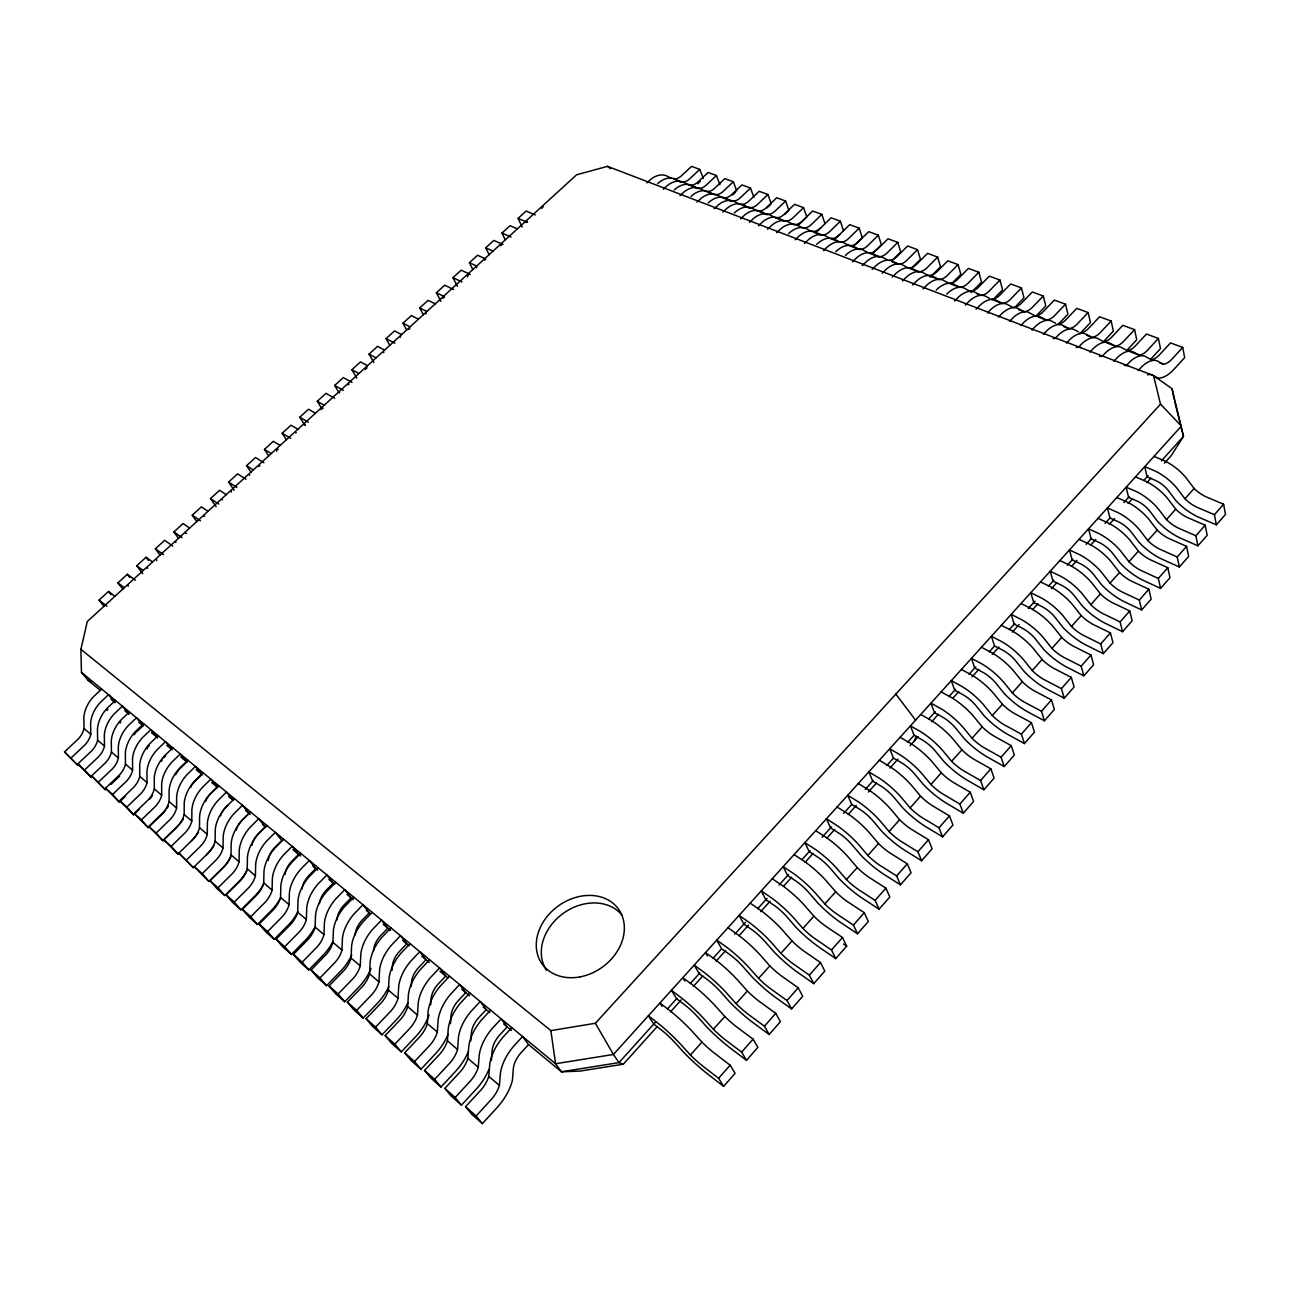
<?xml version="1.0" encoding="UTF-8"?>
<svg xmlns="http://www.w3.org/2000/svg" width="1290" height="1290" viewBox="0 0 1290 1290"><rect width="100%" height="100%" fill="white"/><g stroke="black" fill="none" stroke-linecap="round" stroke-linejoin="round"><path stroke-width="1.5" d="M193.29 867.638L178.875 853.077L193.29 867.638L208.674 852.658A20.414 14.061 -47.8 0 0 215.124 841.241L215.253 829.728A31.508 21.608 -49.2 0 1 225.927 807.072L227.572 805.363M230.862 857.076A35.669 24.446 -48 0 1 222.235 868.315L208.899 881.457L194.339 866.751L202.175 873.701L216.559 859.511A20.511 14.061 -48 0 0 223.041 848.046L223.186 836.484A31.637 21.591 -49.3 0 1 233.925 813.732L242.472 805.283L248.986 813.361L242.343 819.86A16.77 11.433 -49.3 0 0 236.118 830.438M246.89 870.863A35.991 24.413 -48.2 0 1 238.198 882.215L224.783 895.518L216.801 888.455L210.093 880.699L224.508 866.429A20.608 14.045 -48.1 0 0 231.023 854.899L231.2 843.321A31.782 21.575 -49.4 0 1 241.988 820.472L250.566 811.958M224.783 895.518L218.075 887.762L232.539 873.411A20.704 14.045 -48.2 0 0 239.085 861.833L239.279 850.207A31.928 21.559 -49.5 0 1 250.131 827.261L258.726 818.699L265.224 826.793L258.548 833.372A16.915 11.417 -49.5 0 0 252.614 842.789M263.208 884.924A36.33 24.381 -48.5 0 1 254.453 896.389L240.956 909.853L232.829 902.645L226.137 894.889L240.65 880.457A20.801 14.029 -48.3 0 0 247.212 868.815L247.438 857.173A32.073 21.543 -49.6 0 1 258.339 834.114L266.982 825.503M240.956 909.853L234.28 902.081L248.825 887.568A20.898 14.013 -48.5 0 0 255.42 875.878L255.678 864.187A32.234 21.527 -49.7 0 1 266.643 841.032L275.302 832.373L281.768 840.467L275.044 847.127A17.076 11.4 -49.7 0 0 268.272 860.382M279.833 899.227A36.668 24.333 -48.7 0 1 271.013 910.821L257.436 924.446L249.147 917.109L242.488 909.353L257.081 894.744A20.995 14.013 -48.6 0 0 263.708 882.989L263.982 871.282A32.379 21.495 -49.8 0 1 275.012 848.014L283.687 839.306M257.436 924.446L250.776 916.69L265.418 901.984A21.091 13.996 -48.7 0 0 272.077 890.181L272.367 878.426A32.524 21.479 -49.9 0 1 283.461 855.06L292.169 846.305L298.619 854.415L291.863 861.156A17.238 11.384 -49.9 0 0 285.009 874.523M297.909 911.691A37.023 24.284 -49 0 1 287.896 925.527L274.222 939.313L265.788 931.848L259.145 924.092L273.835 909.289A21.188 13.98 -48.8 0 0 280.527 897.437L280.849 885.649A32.685 21.462 -50 0 1 291.992 862.188L300.731 853.367M274.222 939.313L267.594 931.557L282.317 916.674A21.285 13.964 -49 0 0 289.041 904.758L289.395 892.938A32.831 21.43 -50.2 0 1 300.602 869.363L309.358 860.495L315.792 868.605L308.987 875.426A17.399 11.352 -50.2 0 0 302.07 888.923M315.179 926.543A37.378 24.236 -49.2 0 1 305.085 940.507L291.346 954.471L282.736 946.86L276.108 939.104L290.895 924.124A21.398 13.948 -49.1 0 0 297.651 912.159L298.022 900.307A32.992 21.414 -50.3 0 1 309.294 876.62L318.082 867.702M291.346 954.471L284.719 946.715L299.554 931.654A21.495 13.948 -49.2 0 0 306.343 919.625L306.746 907.725A33.153 21.382 -50.4 0 1 318.066 883.94L326.886 874.975L333.288 883.086L326.451 889.987A17.56 11.32 -50.4 0 0 319.452 903.613M332.788 941.652A37.749 24.188 -49.4 0 1 322.613 955.777L308.778 969.919L300.022 962.163L293.411 954.407L308.278 939.249A21.608 13.916 -49.3 0 0 315.099 927.155L315.534 915.239A33.298 21.35 -50.5 0 1 326.934 891.342L335.771 882.312M308.778 969.919L302.199 962.179L317.114 946.908A21.704 13.9 -49.4 0 0 323.967 934.766L324.419 922.802A33.459 21.317 -50.6 0 1 335.884 898.808L344.753 889.713L351.122 897.824L344.236 904.822A17.721 11.304 -50.6 0 0 337.077 919.802M351.783 954.874A38.12 24.107 -49.7 0 1 340.479 971.354L326.564 985.673L317.63 977.756L311.051 970.015L326.015 954.648A21.817 13.884 -49.5 0 0 332.901 942.458L333.384 930.461A33.621 21.285 -50.7 0 1 344.914 906.338L353.815 897.195M326.564 985.673L320.001 977.933L335.013 962.469A21.914 13.867 -49.7 0 0 341.931 950.214L342.447 938.169A33.782 21.253 -50.8 0 1 354.041 913.965L362.958 904.758L369.295 912.869L362.377 919.947A17.899 11.255 -50.8 0 0 355.137 935.057M371.036 968.355A38.49 24.042 -49.9 0 1 358.701 987.221L344.704 1001.733L335.594 993.671L329.047 985.915L344.091 970.37A22.027 13.851 -49.8 0 0 351.057 958.051L351.589 945.973A33.959 21.221 -50.9 0 1 363.248 921.64L372.197 912.385M344.704 1001.733L338.173 993.993L353.267 978.336A22.14 13.819 -49.9 0 0 360.265 965.952L360.829 953.858A34.12 21.188 -51 0 1 372.552 929.413L381.534 920.076L387.839 928.203L380.873 935.379A18.076 11.223 -51 0 0 373.552 950.633M388.758 986.592A38.877 23.962 -50.1 0 1 377.277 1003.41L363.2 1018.116L353.895 1009.876L347.381 1002.153L362.538 986.399A22.253 13.803 -50 0 0 369.553 973.95L370.166 961.808A34.282 21.156 -51.1 0 1 381.953 937.25L390.967 927.865M363.2 1018.116L356.701 1010.376L371.891 994.525A22.365 13.771 -50.1 0 0 378.954 982.013L379.583 969.838A34.459 21.108 -51.2 0 1 391.434 945.167L400.481 935.718L406.737 943.829L399.739 951.101A18.254 11.175 -51.2 0 0 392.337 966.5L392.16 970.225M407.817 1002.911A39.281 23.865 -50.3 0 1 396.224 1019.922L382.05 1034.822L372.584 1026.421L366.102 1018.697L381.34 1002.733A22.478 13.755 -50.2 0 0 388.435 990.172L389.096 977.949A34.637 21.075 -51.3 0 1 401.029 953.165L410.091 943.651M382.05 1034.822L375.6 1027.098L390.886 1011.038A22.591 13.722 -50.3 0 0 398.013 998.395L398.707 986.14A34.798 21.027 -51.4 0 1 410.704 961.244L419.798 951.681L426.022 959.792L418.976 967.145A18.431 11.142 -51.4 0 0 411.478 982.69L411.284 986.431M429.07 1015.02A39.684 23.768 -50.6 0 1 415.557 1036.773L401.303 1051.866L391.628 1043.304L385.194 1035.596L400.529 1019.406A22.704 13.706 -50.4 0 0 407.688 1006.716L408.43 994.429A34.975 20.979 -51.5 0 1 420.492 969.403L429.618 959.776M401.303 1051.866L394.869 1044.158L410.268 1027.872A22.817 13.674 -50.6 0 0 417.46 1015.117L418.234 1002.798A35.153 20.93 -51.6 0 1 430.376 977.659L439.519 967.952L445.695 976.062L438.6 983.528A18.624 11.094 -51.6 0 0 431.021 999.202L430.699 1004.862M448.065 1034.274A40.103 23.655 -50.8 0 1 435.294 1053.962L420.943 1069.265L411.075 1060.525L404.673 1052.817L420.105 1036.418A22.946 13.642 -50.7 0 0 427.345 1023.599L428.135 1011.247A35.33 20.882 -51.7 0 1 440.358 985.979L449.533 976.207M420.943 1069.265L414.558 1061.573L430.038 1045.061A23.059 13.609 -50.8 0 0 437.31 1032.177L438.149 1019.777A35.523 20.834 -51.8 0 1 450.436 994.396L459.643 984.56L465.771 992.655L458.643 1000.234A18.818 11.03 -51.8 0 0 450.968 1016.052L450.5 1023.647M468.302 1051.592A40.522 23.543 -51 0 1 455.418 1071.506L440.987 1087.019L430.908 1078.085L424.555 1070.41L440.084 1053.785A23.188 13.577 -50.9 0 0 447.388 1040.837L448.275 1028.404A35.701 20.769 -51.9 0 1 460.627 1002.894L469.866 992.994M440.987 1087.019L434.649 1079.343L450.226 1062.605A23.301 13.545 -51 0 0 457.579 1049.592L458.482 1037.112A35.878 20.721 -52 0 1 470.915 1011.489L480.186 1001.524L486.266 1009.602L479.09 1017.278A19.011 10.981 -52 0 0 471.334 1033.258L470.818 1040.901M488.975 1069.281A40.957 23.413 -51.2 0 1 475.978 1089.421L461.449 1105.143L451.161 1096.032L444.856 1088.373L460.482 1071.522A23.43 13.497 -51.1 0 0 467.867 1058.429L468.818 1045.916A36.072 20.656 -52.1 0 1 481.331 1020.164L490.619 1010.135M461.449 1105.143L455.16 1097.484L470.834 1080.52A23.559 13.464 -51.2 0 0 478.268 1067.362L479.251 1054.817A36.265 20.592 -52.2 0 1 491.829 1028.936L501.165 1018.842L507.196 1026.905L499.972 1034.693A19.205 10.917 -52.2 0 0 492.103 1050.834L491.409 1060.428M482.347 1123.655L476.107 1116.027L491.877 1098.806A23.8 13.384 -51.4 0 0 499.391 1085.519L500.456 1072.893A36.652 20.463 -52.4 0 1 513.194 1046.754L522.579 1036.515L528.545 1044.577L521.289 1052.463A19.415 10.836 -52.4 0 0 513.323 1068.765L512.404 1080.343A41.393 23.268 -51.4 0 1 496.972 1107.707L482.347 1123.655L471.85 1114.35L465.577 1106.707L481.299 1089.615A23.672 13.432 -51.3 0 0 488.765 1076.392L489.797 1063.799A36.459 20.527 -52.3 0 1 502.455 1037.805L511.808 1027.63M101.668 689.037L93.59 696.632A29.154 21.672 -46.9 0 0 83.834 717.675L84.043 728.608A18.882 14.077 -45.3 0 1 78.077 739.17L64.5 751.893L77.981 765.502L64.5 751.893M111.021 699.261L115.133 702.663L108.521 694.697L100.41 702.341A29.267 21.672 -47 0 0 90.606 723.448L90.8 734.413A18.963 14.077 -45.4 0 1 84.818 745.023L71.192 757.827M115.423 700.389L107.296 708.081A29.396 21.672 -47.1 0 0 97.443 729.285L97.621 740.266A19.044 14.077 -45.6 0 1 91.606 750.925L77.948 763.793L91.542 777.515L77.948 763.793M124.824 710.661L129 714.128L122.389 706.146L114.23 713.87A29.525 21.672 -47.3 0 0 104.329 735.155L104.49 746.184A19.124 14.077 -45.7 0 1 98.459 756.875L84.753 769.808M129.403 711.935L121.228 719.707A29.638 21.672 -47.4 0 0 111.279 741.073L111.424 752.135A19.205 14.093 -45.9 0 1 105.361 762.874L91.622 775.887L105.328 789.722L91.622 775.887M98.556 782.014L112.327 768.937A19.286 14.093 -46 0 0 118.422 758.149L118.293 747.055A29.767 21.672 -47.5 0 1 128.291 725.593L136.498 717.788L143.093 725.786L136.724 731.785M125.082 796.704L119.357 802.154L105.538 788.19L119.357 775.048A19.366 14.093 -46.2 0 0 125.469 764.212L125.356 753.086A29.896 21.672 -47.7 0 1 135.418 731.543L143.642 723.69M157.445 737.654L150.849 729.64L142.593 737.525A30.025 21.672 -47.8 0 0 132.499 759.165L132.596 770.324A19.447 14.093 -46.3 0 1 126.452 781.208L112.585 794.43L105.538 788.19M158.122 735.639L149.834 743.572A30.154 21.672 -47.9 0 0 139.691 765.309L139.772 776.483A19.527 14.093 -46.5 0 1 133.596 787.416L119.696 800.719L133.628 814.796L139.385 809.282M119.696 800.719L126.855 807.056L140.803 793.689A19.624 14.093 -46.6 0 0 147.012 782.707L146.947 771.485A30.283 21.672 -48.1 0 1 157.154 749.667L165.442 741.702L172.038 749.716M165.781 809.991A34.411 24.494 -46.9 0 1 161.169 815.103L148.156 827.648L134.095 813.458L148.092 800.01A19.705 14.093 -46.8 0 0 154.3 788.98L154.268 777.741A30.412 21.672 -48.2 0 1 164.523 755.827L172.844 747.797M179.439 769.179A16.173 11.481 -48.3 0 1 180.406 768.211L186.889 762.003L180.31 753.957L171.957 762.035A30.541 21.656 -48.3 0 0 161.653 784.03L161.669 795.317A19.785 14.093 -46.9 0 1 155.429 806.379L141.4 819.924L134.095 813.458M177.665 826.406A34.717 24.494 -47.2 0 1 176.037 828.051L162.927 840.741L148.753 826.438L162.83 812.829A19.882 14.093 -47 0 0 169.103 801.703L169.103 790.383A30.67 21.656 -48.4 0 1 179.471 768.292L187.84 760.181M148.753 826.438L156.187 833.001L170.296 819.311A19.963 14.077 -47.2 0 0 176.601 808.153L176.633 796.801A30.815 21.656 -48.6 0 1 187.034 774.613L195.435 766.453L201.998 774.5L195.483 780.773A16.319 11.465 -48.6 0 0 192 785.046M203.094 772.774L194.677 780.982A30.944 21.64 -48.7 0 0 184.212 803.267L184.164 814.651A20.059 14.077 -47.3 0 1 177.843 825.858L163.685 839.629L177.972 854.077L193.113 839.145A20.237 14.077 -47.6 0 0 199.499 827.825L199.595 816.376A31.218 21.624 -48.9 0 1 210.157 793.914L218.639 785.61M163.685 839.629L171.231 846.321L185.438 832.469A20.14 14.077 -47.4 0 0 191.807 821.198L191.871 809.798A31.089 21.64 -48.8 0 1 202.385 787.416L210.834 779.16L217.381 787.222L210.818 793.576A16.464 11.465 -48.8 0 0 205.481 801.493M186.566 859.882L200.853 845.869A20.317 14.061 -47.7 0 0 207.271 834.501L207.384 823.02A31.363 21.608 -49 0 1 218.01 800.461L226.508 792.108L233.039 800.171M223.041 848.046L215.14 841.144M231.023 854.899L239.102 861.72M100.459 690.521L88.091 680.298L81.464 672.364L80.899 649.289L87.317 621.49L576.614 174.779L607.477 166.345L1153.534 375.584L1172.062 388.758L1183.478 436.407L1171.159 455.725L1164.435 463.191M255.42 875.878L247.245 868.718M272.077 890.181L263.74 882.892M280.527 897.437L289.073 904.661M297.651 912.159L306.359 919.512M351.057 958.051L360.281 965.855M388.435 990.172L398.046 998.283M417.46 1015.117L407.721 1006.603M427.345 1023.599L437.342 1032.064M457.579 1049.592L447.42 1040.724M467.867 1058.429L478.3 1067.249M488.765 1076.392L499.424 1085.406M914.159 741.186L916.319 736.219M723.625 1086.374L718.595 1078.295L702.276 1065.685A24.284 3.918 43.3 0 1 690.521 1055.123L680.378 1043.997A37.104 5.87 43.5 0 0 657.836 1023.083L648.37 1015.778L653.724 1024.099L661.028 1029.71A19.656 3.112 43.5 0 1 675.057 1042.739L684.313 1052.946A42.231 6.805 43.3 0 0 708.484 1074.667L723.625 1086.374L735.09 1073.312L730.14 1065.185L713.773 1052.688A24.22 4.096 43.2 0 1 702.018 1042.191L691.94 1031.065A37.007 6.127 43.4 0 0 669.397 1010.247L659.916 1003.023L662.028 1006.361M746.507 1060.315L741.621 1052.124L725.222 1039.756A24.155 4.273 43.1 0 1 713.467 1029.307L703.421 1018.197A36.91 6.386 43.3 0 0 680.91 997.476L671.397 990.317L676.589 998.734L683.926 1004.233A19.56 3.386 43.3 0 1 697.938 1017.149L707.114 1027.34A42.006 7.417 43.1 0 0 731.285 1048.835L746.507 1060.315L757.859 1047.383L753.054 1039.127L736.606 1026.888A24.107 4.434 43 0 1 724.851 1016.504L714.854 1005.394A36.83 6.644 43.2 0 0 692.359 984.754L682.813 977.675L684.861 981.061M769.146 1034.499L764.422 1026.211L747.942 1014.085A24.042 4.612 42.9 0 1 736.187 1003.765L726.238 992.639A36.733 6.902 43.1 0 0 703.76 972.112L694.181 965.097L699.228 973.611L706.597 979.013A19.463 3.66 43.1 0 1 720.61 991.8L729.688 1001.991A41.796 8.014 42.9 0 0 753.844 1023.244L769.146 1034.499L780.385 1021.696L775.741 1013.343L759.213 1001.346A23.978 4.773 42.8 0 1 747.458 991.075L737.558 979.965A36.652 7.16 43.1 0 0 715.095 959.518L705.501 952.584L707.484 956.003M791.576 1008.941L786.997 1000.54L770.436 988.672A23.913 4.934 42.8 0 1 758.681 978.449L748.813 967.355A36.555 7.401 43 0 0 726.367 947.005L716.756 940.136L721.642 948.747L729.06 954.036A19.366 3.918 43 0 1 743.04 966.71L752.054 976.885A41.586 8.595 42.8 0 0 776.193 997.912L791.576 1008.941L802.702 996.267L798.204 987.801L781.595 976.062A23.865 5.112 42.7 0 1 769.84 965.888L760.036 954.793A36.459 7.659 42.9 0 0 737.606 934.54L727.963 927.736M813.78 983.641L809.362 975.143L792.705 963.501A23.8 5.273 42.6 0 1 780.966 953.391L771.194 942.297A36.378 7.901 42.8 0 0 748.781 922.124L739.106 915.4L743.846 924.108L751.312 929.284A19.269 4.192 42.8 0 1 765.26 941.861L774.194 952.036A41.377 9.159 42.6 0 0 798.333 972.837L813.78 983.641L824.794 971.08L820.456 962.517L803.767 951.004A23.736 5.434 42.5 0 1 792.012 940.958L782.288 929.864A36.297 8.143 42.7 0 0 759.891 909.789L750.2 903.129M835.759 958.583L831.486 949.972L814.764 938.572A23.688 5.595 42.4 0 1 803.025 928.574L793.334 917.496A36.201 8.385 42.7 0 0 770.952 897.501L761.245 890.906L765.841 899.711L773.339 904.79A19.173 4.434 42.7 0 1 787.271 917.238L796.107 927.413A41.183 9.723 42.4 0 0 820.247 947.989L835.759 958.583L846.675 946.15L842.483 937.491L825.713 926.204A23.623 5.757 42.3 0 1 813.974 916.255L804.331 905.177A36.12 8.627 42.6 0 0 781.966 885.279L772.242 878.748M857.544 933.767L853.416 925.059L836.613 913.9A23.559 5.902 42.2 0 1 824.874 904L815.264 892.922A36.023 8.853 42.5 0 0 792.931 873.104L783.175 866.654L787.626 875.539L795.156 880.522A19.092 4.692 42.5 0 1 809.072 892.874L817.828 903.016A40.974 10.272 42.2 0 0 841.951 923.382L857.544 933.767L868.347 921.447L864.284 912.691L847.449 901.645A23.51 6.063 42.1 0 1 835.726 891.793L826.164 880.731A35.943 9.095 42.4 0 0 803.831 861.011L794.06 854.609M879.103 909.192L875.12 900.388L858.237 889.439A23.446 6.208 42 0 1 846.514 879.651L837 868.589A35.862 9.32 42.3 0 0 814.683 848.949L804.896 842.628L809.201 851.61L816.764 856.479A18.995 4.934 42.3 0 1 830.647 868.718L839.338 878.861A40.78 10.804 42 0 0 863.445 899.017L879.103 909.192L889.81 896.985L885.891 888.133L868.976 877.313A23.397 6.369 42 0 1 857.253 867.573L847.788 856.512A35.765 9.546 42.3 0 0 825.487 836.968L815.667 830.695M900.468 884.843L896.615 875.942L879.667 865.235A23.333 6.514 41.9 0 1 867.944 855.544L858.511 844.499A35.685 9.772 42.2 0 0 836.243 825.036L826.406 818.827L830.583 827.906L838.161 832.679A18.899 5.176 42.2 0 1 852.045 844.805L860.656 854.948A40.587 11.336 41.9 0 0 884.746 874.878L900.468 884.843L911.062 872.766L907.289 863.816L890.31 853.206A23.285 6.66 41.8 0 1 878.587 843.579L869.202 832.534A35.604 9.998 42.1 0 0 846.95 813.151L837.081 807.008M921.624 860.736L917.899 851.755L900.888 841.257A23.22 6.805 41.7 0 1 889.181 831.663L879.828 820.617A35.523 10.223 42 0 0 857.592 801.332L847.707 795.253L851.755 804.412L859.366 809.088A18.818 5.418 42 0 1 873.217 821.117L881.747 831.244A40.377 11.852 41.7 0 0 905.838 850.981L921.624 860.736L932.122 848.772L928.477 839.726L911.433 829.341A23.172 6.966 41.6 0 1 899.711 819.811L890.406 808.765A35.443 10.449 41.9 0 0 868.186 789.561L858.285 783.546M942.571 836.855L938.991 827.777L921.915 817.489A23.107 7.095 41.5 0 1 910.208 808.008L900.936 796.978A35.362 10.659 41.8 0 0 878.732 777.854L868.815 771.904L872.717 781.143L880.377 785.723A18.721 5.644 41.8 0 1 894.196 797.655L902.661 807.766A40.2 12.352 41.5 0 0 926.736 827.293L942.571 836.855L952.971 825.003L949.456 815.877L932.348 805.702A23.059 7.24 41.4 0 1 920.641 796.269L911.417 785.239A35.265 10.884 41.8 0 0 889.245 766.196L879.296 760.31M963.324 813.2L959.889 804.041L942.748 793.963A23.01 7.385 41.3 0 1 931.041 784.578L921.85 773.565A35.185 11.094 41.7 0 0 899.694 754.602L889.729 748.764L893.502 758.101L901.194 762.584A18.641 5.87 41.7 0 1 914.981 774.403L923.382 784.514A40.006 12.852 41.3 0 0 947.424 803.831L963.324 813.2L973.627 801.445L970.257 792.254L953.084 782.288A22.946 7.53 41.2 0 1 941.377 772.936L932.235 761.922A35.104 11.304 41.6 0 0 910.095 743.056L900.098 737.283M983.899 789.77L980.577 780.514L963.372 770.646A22.898 7.659 41.1 0 1 951.681 761.358L942.555 750.361A35.023 11.513 41.5 0 0 920.447 731.559L910.434 725.851L914.094 735.252L921.802 739.654A18.56 6.095 41.5 0 1 935.573 751.361L943.893 761.471A39.813 13.335 41.1 0 0 967.935 780.595L983.899 789.77L994.106 778.128L990.849 768.84L973.611 759.084A22.849 7.804 41 0 1 961.921 749.845L952.842 738.831A34.943 11.723 41.4 0 0 930.751 720.126L920.721 714.466M1004.265 766.55L1001.072 757.214L983.802 747.555A22.785 7.934 40.9 0 1 972.112 738.364L963.082 727.366A34.862 11.933 41.3 0 0 941.007 708.742L930.961 703.147L934.476 712.628L942.232 716.934A18.463 6.321 41.3 0 1 955.987 728.544L964.227 738.638A39.619 13.803 40.9 0 0 988.253 757.569L1004.265 766.55L1014.375 755.021L1011.247 745.652L993.961 736.09A22.736 8.079 40.8 0 1 982.27 726.947L973.273 715.966A34.782 12.126 41.3 0 0 951.214 697.406L941.152 691.875M1024.437 743.556L1021.374 734.139L1004.055 724.69A22.688 8.208 40.7 0 1 992.365 715.579L983.415 704.598A34.717 12.336 41.2 0 0 961.373 686.119L951.294 680.652L954.697 690.215L962.469 694.423A18.383 6.531 41.2 0 1 976.191 705.936L984.367 716.031A39.442 14.271 40.7 0 0 1008.377 734.752L1024.437 743.556L1034.451 732.123L1031.452 722.674L1014.101 713.322A22.623 8.337 40.6 0 1 1002.427 704.275L993.51 693.294A34.637 12.529 41.1 0 0 971.483 674.896L961.389 669.478M1044.432 720.771L1041.482 711.274L1024.115 702.018A22.575 8.466 40.6 0 1 1012.44 693.02L1003.556 682.039A34.556 12.723 41 0 0 981.545 663.721L971.435 658.368L974.708 667.994L982.512 672.122A18.302 6.74 41 0 1 996.219 683.539L1004.33 693.617A39.264 14.722 40.6 0 0 1028.307 712.161L1044.432 720.771L1054.365 709.452L1051.479 699.922L1034.08 690.763A22.527 8.595 40.5 0 1 1022.406 681.797L1013.553 670.848A34.475 12.916 40.9 0 0 991.575 652.595L981.448 647.29M1064.234 698.196L1061.412 688.618L1043.981 679.556A22.478 8.724 40.4 0 1 1032.322 670.655L1023.518 659.69A34.395 13.11 40.8 0 0 1001.54 641.517L991.397 636.276L994.558 645.984L1002.378 650.015A18.221 6.95 40.8 0 1 1016.069 661.351L1024.099 671.413A39.087 15.174 40.4 0 0 1048.077 689.763L1064.234 698.196L1074.07 686.99L1071.313 677.379L1053.849 668.413A22.43 8.853 40.3 0 1 1042.191 659.545L1033.419 648.596A34.314 13.303 40.7 0 0 1011.473 630.504L1001.314 625.311M1083.858 675.831L1081.165 666.172L1063.669 657.303A22.365 8.982 40.2 0 1 1052.027 648.483L1043.288 637.55A34.249 13.497 40.6 0 0 1021.357 619.523L1011.183 614.395L1014.214 624.167L1022.067 628.117A18.141 7.143 40.6 0 1 1035.725 639.356L1043.691 649.402A38.894 15.609 40.2 0 0 1067.652 667.575L1083.858 675.831L1093.614 664.721L1090.969 655.03L1073.457 646.258A22.317 9.095 40.1 0 1 1061.799 637.486L1053.108 626.553A34.169 13.674 40.5 0 0 1031.194 608.606L1021.003 603.526M1103.305 653.659L1100.725 643.936L1083.197 635.26A22.269 9.223 40 0 1 1071.539 626.537L1062.879 615.604A34.088 13.867 40.5 0 0 1040.982 597.738L1030.791 592.707L1033.709 602.559L1041.578 606.413A18.06 7.353 40.5 0 1 1055.22 617.555L1063.121 627.601A38.732 16.028 40 0 0 1087.051 645.581L1103.305 653.659L1112.964 642.662L1110.432 632.906L1092.872 624.312A22.22 9.336 39.8 0 1 1081.246 615.62L1072.603 604.704A34.024 14.045 40.4 0 0 1050.737 586.918L1040.514 581.935M1122.574 631.697L1120.107 621.909L1102.531 613.411A22.172 9.465 39.7 0 1 1090.889 604.768L1082.294 593.851A33.943 14.238 40.3 0 0 1060.445 576.13L1050.205 571.212L1053.011 581.129L1060.912 584.918A17.979 7.546 40.3 0 1 1074.522 595.964L1082.358 605.994A38.555 16.447 39.7 0 0 1106.272 623.796L1122.574 631.697L1132.152 620.796L1129.734 610.976L1112.125 602.559A22.123 9.578 39.6 0 1 1100.499 593.964L1091.937 583.048A33.863 14.416 40.2 0 0 1070.103 565.407L1059.848 560.553M1141.666 609.944L1139.312 600.076L1121.687 591.771A22.075 9.691 39.5 0 1 1110.061 583.209L1101.531 572.309A33.798 14.593 40.1 0 0 1079.714 554.732L1069.458 549.927L1072.151 559.908L1080.069 563.601A17.899 7.724 40.1 0 1 1093.662 574.566L1101.434 584.58A38.378 16.867 39.5 0 0 1125.315 602.204L1141.666 609.944L1151.164 599.124L1148.842 589.24L1131.201 581.016A22.027 9.82 39.4 0 1 1119.575 572.502L1111.093 561.601A33.717 14.771 40 0 0 1089.292 544.106L1079.021 539.349M1160.597 588.369L1158.339 578.452L1140.666 570.309A21.978 9.933 39.3 0 1 1129.056 561.843L1120.607 550.943A33.653 14.948 39.9 0 0 1098.822 533.528L1088.534 528.819L1091.114 538.865L1099.064 542.477A17.818 7.917 39.9 0 1 1112.625 553.346L1120.333 563.359A38.216 17.27 39.3 0 0 1144.198 580.806L1160.597 588.369L1169.998 577.662L1167.789 567.697L1150.1 559.65A21.93 10.046 39.2 0 1 1138.489 551.233L1130.072 540.349A33.572 15.109 39.8 0 0 1108.32 522.998L1098.016 518.338M1179.35 567.003L1177.206 557.006L1159.484 549.056A21.882 10.159 39.1 0 1 1147.874 540.655L1139.505 529.787A33.508 15.287 39.7 0 0 1117.769 512.501L1107.449 507.905L1109.916 518.016L1117.882 521.547A17.754 8.095 39.7 0 1 1131.427 532.335L1139.054 542.316A38.039 17.657 39.1 0 0 1162.919 559.602L1179.35 567.003L1188.654 556.393L1186.574 546.363L1168.837 538.494A21.833 10.272 39 0 1 1157.227 530.142L1148.89 519.273A33.427 15.464 39.6 0 0 1127.17 502.068L1116.834 497.505M1197.926 545.815L1195.895 535.753L1178.141 527.981A21.785 10.385 38.9 0 1 1166.547 519.676L1158.226 508.808A33.363 15.625 39.5 0 0 1136.522 491.667L1126.186 487.168L1128.556 497.343L1136.538 500.794A17.673 8.272 39.5 0 1 1150.051 511.485L1157.63 521.466A37.878 18.044 38.9 0 0 1181.463 538.575L1197.926 545.815L1207.166 535.302L1205.182 525.207L1187.397 517.516A21.737 10.481 38.7 0 1 1175.803 509.244L1167.531 498.392A33.282 15.786 39.4 0 0 1145.842 481.331L1135.49 476.865M1216.357 524.837L1214.422 514.71L1196.62 507.099A21.688 10.594 38.6 0 1 1185.026 498.875L1176.786 488.023A33.218 15.964 39.3 0 0 1155.13 471.027L1144.762 466.609L1147.02 476.849L1155.034 480.235A17.592 8.45 39.3 0 1 1168.514 490.845L1176.029 500.81A37.716 18.415 38.6 0 0 1199.845 517.741L1216.357 524.837L1225.5 514.404L1223.613 504.245L1205.795 496.715A21.64 10.707 38.5 0 1 1194.217 488.539L1186.01 477.703A33.137 16.125 39.2 0 0 1164.37 460.772L1153.986 456.402M718.595 1078.295L730.14 1065.185M741.621 1052.124L753.054 1039.127M764.422 1026.211L775.741 1013.343M786.997 1000.54L798.204 987.801M809.362 975.143L820.456 962.517M831.486 949.972L842.483 937.491M853.416 925.059L864.284 912.691M875.12 900.388L885.891 888.133M896.615 875.942L907.289 863.816M917.899 851.755L928.477 839.726M938.991 827.777L949.456 815.877M959.889 804.041L970.257 792.254M980.577 780.514L990.849 768.84M1001.072 757.214L1011.247 745.652M1021.374 734.139L1031.452 722.674M1041.482 711.274L1051.479 699.922M1061.412 688.618L1071.313 677.379M1081.165 666.172L1090.969 655.03M1100.725 643.936L1110.432 632.906M1120.107 621.909L1129.734 610.976M1139.312 600.076L1148.842 589.24M1158.339 578.452L1167.789 567.697M1177.206 557.006L1186.574 546.363M1195.895 535.753L1205.182 525.207M1214.422 514.71L1223.613 504.245M690.424 1055.026L701.921 1042.094M713.37 1029.21L724.851 1016.504M736.09 1003.652L747.362 990.978M758.585 978.352L769.84 965.888M780.869 953.294L792.012 940.958M802.928 928.477L813.877 916.158M824.778 903.903L835.726 891.793M846.417 879.554L857.253 867.573M867.848 855.447L878.49 843.483M889.084 831.566L899.63 819.714M910.111 807.911L920.56 796.172M930.945 784.481L941.281 772.855M951.585 761.277L961.921 749.845M972.031 738.267L982.174 726.851M992.284 715.499L1002.427 704.275M1012.344 692.924L1022.309 681.717M1032.226 670.558L1042.11 659.448M1051.93 648.402L1061.718 637.389M1071.458 626.44L1081.246 615.62M1090.792 604.688L1100.402 593.868M1109.964 583.112L1119.575 572.502M1128.96 561.747L1138.393 551.136M1147.794 540.575L1157.227 530.142M1166.45 519.58L1175.722 509.163M1184.946 498.779L1194.137 488.442M528.545 1044.577L561.456 1071.796L579.952 1071.103L623.344 1064.202L657.013 1026.808M670.478 1011.86L681.249 999.895M693.359 986.431L702.776 975.966M716.24 961.018L725.673 950.553M739.138 935.589L748.555 925.124M760.681 911.659L770.098 901.194M783.562 886.246L791.641 877.264M805.105 862.317L813.184 853.351M826.648 838.387L834.727 829.422M848.191 814.458L856.27 805.492M868.38 792.028L876.458 783.062M889.923 768.098L898.001 759.133M910.111 745.668L918.19 736.703M931.654 721.755L938.378 714.289M953.181 697.842L958.567 691.859M972.015 676.928L978.739 669.446M992.204 654.498L998.928 647.032M1012.392 632.084L1019.116 624.602M1032.564 609.67L1037.95 603.688M1051.414 588.74L1056.784 582.757M1071.587 566.326L1076.973 560.344M1090.421 545.396L1095.807 539.413M1109.271 524.466L1114.657 518.499M1128.105 503.551L1132.136 499.069M1146.939 482.621L1150.986 478.138M655.336 1022.309L619.006 1062.605L561.456 1071.796L555.571 1063.75L81.464 672.364M667.446 1008.877L676.863 998.428M690.327 983.496L699.744 973.047M713.193 958.115L721.271 949.166M734.72 934.234L745.491 922.286M757.601 908.853L767.018 898.404M779.128 884.972L788.545 874.523M802.009 859.592L810.072 850.642M822.182 837.21L831.599 826.761M843.708 813.329L851.787 804.363M865.251 789.448L873.314 780.482M886.778 765.551L893.502 758.101M907.66 742.379L914.078 735.268M928.623 719.127L935.363 711.661M948.827 696.713L955.551 689.247M969.032 674.315L975.756 666.833M989.22 651.901L994.606 645.935M1009.425 629.488L1014.811 623.522M1028.275 608.59L1034.999 601.108M1048.464 586.176L1053.849 580.194M1067.314 565.262L1072.716 559.279M1086.18 544.348L1091.566 538.365M1105.03 523.434L1110.416 517.467M1123.88 502.519L1129.266 496.553M1144.069 480.122L1148.116 475.639M1161.387 460.901L1183.478 436.407L1174.593 400.964M80.899 649.289L550.862 1030.613L595.367 1023.276L1160.5 404.157L1153.534 375.584M1152.486 359.394A20.156 9.998 -66.8 0 0 1158.92 355.427L1170.53 342.914L1182.72 347.413L1171.11 359.991A20.253 9.949 -66.7 0 1 1163.193 364.167L1159.646 362.861M1138.151 370.617L1141.876 366.683A31.686 15.674 -66.1 0 1 1157.146 360.845L1163.193 364.167M1151.099 358.765L1160.484 348.623L1158.436 338.464L1146.455 334.046L1134.894 346.43A19.979 10.094 -66.9 0 1 1128.46 350.332M1158.436 338.464L1146.858 350.912A20.059 10.046 -66.9 0 1 1138.941 355.008L1128.621 351.138M1127.379 349.816L1136.732 339.77L1134.587 329.659L1122.816 325.322L1111.303 337.577A19.785 10.175 -67 0 1 1104.853 341.431M1125.928 365.941L1129.637 362.022A31.54 15.754 -66.1 0 1 1144.923 356.233L1150.938 359.571M1134.587 329.659L1123.042 341.979A19.882 10.127 -67 0 1 1115.108 346.026L1106.659 342.85M1113.802 361.281L1117.511 357.394A31.395 15.819 -66.2 0 1 1132.813 351.67L1138.877 355.008M1101.805 356.685L1105.498 352.815A31.25 15.883 -66.3 0 1 1120.817 347.155L1126.912 350.493M1089.905 352.122L1093.598 348.268A31.105 15.948 -66.3 0 1 1108.932 342.672L1115.108 346.026M1104.063 341.028L1113.383 331.095L1111.158 321.033L1099.596 316.776L1088.115 328.886A19.608 10.256 -67.2 0 1 1080.165 332.836M1078.118 347.591L1081.794 343.769A30.96 16.012 -66.4 0 1 1097.161 338.222L1103.305 341.576M1111.158 321.033L1099.661 333.207A19.705 10.207 -67.1 0 1 1091.711 337.19L1086.696 335.319M1066.427 343.124L1070.12 339.318A30.831 16.077 -66.4 0 1 1085.487 333.82L1091.711 337.19M1079.843 333.788L1090.453 322.565L1088.131 312.551L1076.779 308.358L1065.33 320.339A19.447 10.32 -67.3 0 1 1057.381 324.225L1057.381 324.225M1054.849 338.673L1058.526 334.884A30.686 16.141 -66.5 0 1 1073.909 329.45L1078.408 331.869M1088.131 312.551L1076.682 324.596A19.527 10.288 -67.2 0 1 1068.733 328.515L1063.799 326.676M1043.384 334.271L1047.045 330.514A30.557 16.206 -66.6 0 1 1062.444 325.128L1068.733 328.515M1058.671 323.903L1067.927 314.18L1065.524 304.214L1054.349 300.086L1042.949 311.954A19.269 10.401 -67.4 0 1 1036.515 315.647M1065.524 304.214L1054.091 316.131A19.35 10.352 -67.4 0 1 1046.142 319.985L1038.644 317.179M1036.547 315.55L1045.771 305.923L1043.288 296.023L1032.322 291.975L1020.954 303.714A19.108 10.465 -67.6 0 1 1012.989 307.471L1006.587 304.069A29.896 16.48 -66.9 0 0 991.139 309.181L987.495 312.841A15.77 8.756 -66.9 0 1 989.011 312.712M1032 329.918L1035.66 326.177A30.412 16.254 -66.6 0 1 1051.076 320.839L1055.607 323.258M1043.288 296.023L1031.903 307.81A19.189 10.433 -67.5 0 1 1023.954 311.6L1018.407 309.536M1020.729 325.596L1024.389 321.871A30.283 16.319 -66.7 0 1 1039.805 316.598L1046.077 319.985M1014.811 307.359L1024.002 297.829L1021.438 287.96L1010.65 283.977L999.331 295.603A18.931 10.513 -67.7 0 1 991.365 299.312L1002.137 303.376A19.011 10.497 -67.7 0 0 1010.102 299.635L1021.438 287.96M1009.554 321.307L1013.198 317.598A30.154 16.367 -66.7 0 1 1028.63 312.373L1034.935 315.776M998.476 317.05L1002.12 313.373A30.025 16.415 -66.8 0 1 1017.568 308.197L1023.954 311.6M993.429 299.296L1002.588 289.863L999.96 280.043L989.349 276.141L978.062 287.638A18.77 10.578 -67.9 0 1 970.87 291.266M999.96 280.043L988.656 291.605A18.85 10.546 -67.8 0 1 980.69 295.281L977.094 293.943M976.062 309.245L980.255 305.021A29.767 16.528 -66.9 0 1 995.703 299.957L1002.072 303.36M971.112 292.701L981.545 282.026L978.836 272.255L968.403 268.417L957.164 279.801A18.608 10.626 -68 0 1 949.956 283.381M965.275 305.101L969.451 300.909A29.638 16.576 -67 0 1 984.915 295.894L989.543 298.329M978.836 272.255L967.581 283.703A18.689 10.61 -67.9 0 1 959.615 287.315L950.875 284.042M954.568 301.005L958.744 296.829A29.509 16.609 -67 0 1 974.224 291.863L980.69 295.281M951.746 283.574L960.84 274.335L958.067 264.595L947.811 260.822L936.605 272.093A18.463 10.691 -68.1 0 1 929.413 275.625M958.067 264.595L946.844 275.931A18.544 10.659 -68.1 0 1 938.878 279.495L930.3 276.27M930.122 277.205L940.491 266.756L937.637 257.081L927.558 253.356L916.4 264.514A18.302 10.739 -68.3 0 1 909.966 267.901M923.027 288.896L927.188 284.784A29.138 16.754 -67.2 0 1 942.668 279.962L949.134 283.381M937.637 257.081L926.462 268.288A18.383 10.707 -68.2 0 1 918.496 271.787L910.047 268.626M912.691 284.929L916.835 280.833A29.009 16.786 -67.3 0 1 932.331 276.06L938.878 279.495M912.723 267.062L920.463 259.306L917.545 249.663L907.628 246.003L896.502 257.049A18.157 10.771 -68.4 0 1 889.31 260.483M902.452 280.994L906.58 276.931A28.88 16.834 -67.4 0 1 922.076 272.19L928.59 275.625M917.545 249.663L906.402 260.774A18.237 10.755 -68.3 0 1 898.453 264.224L891.793 261.725M892.277 277.092L896.421 273.045A28.767 16.867 -67.4 0 1 911.917 268.352L918.496 271.787M893.035 259.661L900.759 251.969L897.792 242.375L888.02 238.779L876.942 249.728A18.012 10.82 -68.5 0 1 868.992 253.098L878.732 256.775A18.076 10.804 -68.5 0 0 886.682 253.372L897.792 242.375M882.199 273.222L886.327 269.191A28.654 16.899 -67.5 0 1 901.839 264.563L908.37 267.981M862.301 265.579L866.412 261.596A28.412 16.98 -67.6 0 1 881.909 257.049L887.133 259.758M872.217 269.384L876.329 265.385A28.525 16.947 -67.5 0 1 891.825 260.79L898.453 264.224M850.513 245.842A17.867 10.868 -68.7 0 0 857.689 242.504L868.734 231.668L878.345 235.215L867.283 246.1A17.931 10.836 -68.6 0 1 859.333 249.454L851.271 246.438M852.48 261.806L856.576 257.839A28.299 17.012 -67.7 0 1 872.072 253.34L878.667 256.775M872.395 253.63L881.36 244.745L878.345 235.215M854.625 245.197L862.284 237.65L859.205 228.153L849.739 224.67L834.614 239.376M859.205 228.153L848.175 238.94A17.786 10.884 -68.8 0 1 840.242 242.246M823.471 250.679L827.551 246.777A27.945 17.109 -67.9 0 1 843.047 242.391L849.675 245.826M817.425 231.184L831.066 217.784L840.37 221.219L829.389 231.894A17.641 10.917 -68.9 0 1 821.456 235.151L813.958 232.345M234.458 798.655L226.443 806.605A16.609 11.449 -49 0 0 221.59 813.361M804.525 243.407L808.588 239.537A27.719 17.157 -68 0 1 824.084 235.232L829.373 237.957M798.171 225.395L806.814 217.01L803.573 207.658L794.559 204.336L783.691 214.769A17.302 10.997 -69.3 0 1 775.774 217.913M795.156 239.811L799.22 235.957A27.622 17.189 -68.1 0 1 814.716 231.7L821.456 235.151M825.019 223.783L821.827 214.382L810.894 224.96A17.512 10.949 -69.1 0 1 802.961 228.169M776.677 232.716L780.708 228.894A27.396 17.238 -68.2 0 1 796.204 224.718L801.525 227.443M803.573 207.658L792.689 218.139A17.367 10.981 -69.2 0 1 786.319 221.251M767.534 229.201L771.565 225.411A27.284 17.27 -68.3 0 1 787.061 221.267L793.834 224.734A17.431 10.965 -69.1 0 0 801.751 221.541L812.668 211.012L821.827 214.382M784.594 214.495L788.899 210.351L785.61 201.03L776.741 197.757L765.905 208.093A17.157 11.013 -69.4 0 1 759.552 211.157M758.472 225.734L762.487 221.944A27.187 17.286 -68.3 0 1 777.983 217.849L784.707 221.3L775.709 217.897M785.61 201.03L774.758 211.415A17.238 11.013 -69.4 0 1 766.857 214.543L759.697 211.866M749.474 222.283L753.489 218.526A27.074 17.318 -68.4 0 1 768.969 214.446L774.322 217.172M766.97 207.9L771.259 203.788L767.921 194.516L759.181 191.291L748.394 201.53A17.028 11.046 -69.6 0 1 742.04 204.562M740.557 218.849L744.572 215.108A26.961 17.334 -68.5 0 1 760.036 211.076L766.792 214.527M767.921 194.516L757.117 204.804A17.093 11.03 -69.5 0 1 749.216 207.883L742.169 205.239M946.747 294.104L948.134 292.782A29.38 16.657 -67.1 0 1 963.614 287.864L970.048 291.266M722.932 212.092L726.915 208.383A26.768 17.383 -68.6 0 1 742.379 204.417L749.216 207.883M753.876 197.322L750.506 188.098L739.734 198.289A16.963 11.062 -69.7 0 1 731.849 201.321L724.916 198.725M936.234 290.073L937.62 288.767A29.251 16.706 -67.2 0 1 953.1 283.897L959.615 287.315M714.209 208.738L718.191 205.046A26.655 17.399 -68.7 0 1 733.655 201.127L740.428 204.578M111.021 784.336L118.116 777.596A33.524 24.494 -46 0 0 119.712 776.016M732.51 194.984L735.348 192.291M736.767 190.952L733.349 181.777L722.61 191.871A16.834 11.078 -69.8 0 1 714.741 194.871L714.741 194.871M719.917 184.68L716.45 175.537L705.759 185.55A16.706 11.094 -70 0 1 697.89 188.501L697.89 188.501M696.987 202.127L700.954 198.466A26.445 17.431 -68.8 0 1 716.401 194.629L723.19 198.08M680.024 195.612L683.974 192A26.252 17.463 -69 0 1 699.406 188.211L706.211 191.662M697.664 183.777L700.486 181.132M703.308 178.488L699.793 169.409L689.15 179.326A16.576 11.11 -70.1 0 1 681.297 182.245L676.315 180.374M663.318 189.211L667.253 185.615A26.058 17.496 -69.1 0 1 682.668 181.906L689.489 185.357M646.871 182.89L650.789 179.342A25.864 17.528 -69.2 0 1 666.188 175.682L671.622 178.407M839.645 234.57L838.742 235.409A17.721 10.9 -68.8 0 1 831.582 238.698M821.004 227.588L820.101 228.411A17.576 10.933 -69 0 1 813.716 231.603M845.45 255.372L846.82 254.13A28.187 17.044 -67.7 0 1 862.317 249.663L867.573 252.372M835.791 251.679L837.145 250.437A28.057 17.076 -67.8 0 1 852.642 246.003L859.333 249.454M816.667 244.374L818.021 243.133A27.832 17.141 -67.9 0 1 833.534 238.795L838.806 241.504M104.022 606.365L99.04 600.076L108.505 591.449L114.874 596.303M122.856 589.175L117.938 582.854L127.355 574.292L135.369 580.242M142.755 573.695L136.724 565.746L146.06 557.248L152.526 561.94M160.105 555.151L155.364 548.766L164.62 540.333L172.779 546.089M178.536 538.333L173.86 531.915L183.067 523.53L189.63 528.062M196.838 521.628L192.242 515.178L201.369 506.857L207.98 511.291M216.123 506.664L210.48 498.553L219.558 490.297L226.218 494.651M234.151 490.2L228.588 482.057L237.602 473.849L245.987 479.203M250.953 472.221L246.583 465.674L255.533 457.531L263.966 462.788M268.739 455.983L264.45 449.404L273.319 441.309L280.123 445.437M286.396 439.858L282.171 433.247L291.008 425.216L297.829 429.264M304.988 425.49L299.796 417.202L308.552 409.22L315.421 413.203M321.371 407.93L317.276 401.271L325.983 393.353L334.626 398.239M338.657 392.144L334.658 385.452L343.285 377.583L351.993 382.372M356.83 378.131L351.896 369.746L360.474 361.926L367.473 365.683M373.874 362.555L369.037 354.137L377.551 346.365L384.597 350.058M389.854 345.397L386.049 338.641L394.514 330.933L401.577 334.545M406.689 330.03L402.948 323.242L411.349 315.582L418.46 319.146M423.394 314.776L419.718 307.955L428.07 300.344L435.23 303.843M440.906 301.328L436.391 292.766L444.679 285.219L453.677 289.492M457.386 286.267L452.951 277.689L461.175 270.19L470.221 274.383M472.882 269.61L469.399 262.709L477.574 255.259L484.83 258.548M489.152 254.743L485.717 247.841L493.844 240.424L502.971 244.455M505.309 239.988L501.955 233.055L510.018 225.702L517.355 228.862M522.192 227.072L518.064 218.381L526.078 211.076L535.285 214.93M788.577 233.635L789.932 232.426A27.509 17.221 -68.1 0 1 805.428 228.201L812.103 231.652M734.381 212.915L735.703 211.737A26.864 17.351 -68.5 0 1 751.183 207.738L757.923 211.189M708.226 202.917L709.532 201.756A26.558 17.415 -68.7 0 1 724.996 197.87L731.849 201.321M691.118 196.37L692.424 195.225A26.348 17.447 -68.9 0 1 707.871 191.404L713.273 194.129M674.267 189.936L675.589 188.792A26.155 17.48 -69 0 1 691.005 185.05L696.423 187.76M657.69 183.599L658.997 182.47A25.961 17.512 -69.2 0 1 674.396 178.778L681.297 182.245M88.091 680.298L91.767 681.555M623.344 1064.202L619.006 1062.605L613.411 1054.462L595.367 1023.276M699.793 169.409L691.569 166.378L680.943 176.246A16.528 11.126 -70.2 0 1 673.864 179.165M716.45 175.537L708.097 172.457L697.422 182.422A16.641 11.11 -70.1 0 1 691.118 185.341M733.349 181.777L724.867 178.649L714.16 188.695A16.77 11.094 -69.9 0 1 707.839 191.646M750.506 188.098L741.895 184.922L731.14 195.064A16.899 11.062 -69.7 0 1 724.029 198.112M691.166 185.986L696.165 187.872M707.904 192.307L712.983 194.226M830.744 238.682L838.597 241.649M518.064 218.381L527.255 222.283M501.955 233.055L511.082 237.037M485.717 247.841L493.006 251.082M469.399 262.709L476.639 266.03M452.951 277.689L461.949 281.93M436.391 292.766L443.566 296.232M419.718 307.955L426.861 311.471M402.948 323.242L410.043 326.838M386.049 338.641L394.869 343.204M369.037 354.137L376.051 357.862M351.896 369.746L358.878 373.536M334.658 385.452L343.317 390.289M317.276 401.271L324.177 405.221M299.796 417.202L308.358 422.233M282.171 433.247L290.702 438.358M264.45 449.404L271.206 453.58M246.583 465.674L253.308 469.915M228.588 482.057L236.941 487.459M210.48 498.553L218.768 504.068M843.563 944.054L846.675 946.15M192.242 515.178L200.466 520.789M173.86 531.915L182.035 537.624M155.364 548.766L163.475 554.587M136.724 565.746L143.158 570.486M117.938 582.854L124.34 587.659M607.477 166.345L610.622 168.764M99.04 600.076L106.957 606.203M138.852 722.271L143.093 725.786M151.43 732.672L157.606 737.783M166.878 745.459L171.506 749.28M180.777 756.956L186.953 762.051M196.225 769.727L202.401 774.838M211.673 782.498L217.849 787.61M228.669 796.559L233.297 800.381M245.648 810.604L250.292 814.442M262.515 824.552L265.74 827.212M292.975 849.739L300.586 856.028M312.906 866.235L317.63 870.137M328.886 879.441L334.69 884.247M347.107 894.518L353.299 899.646M366.247 910.353L370.359 913.755M383.178 924.35L390.531 930.429M402.673 940.475L409.14 945.812M421.878 956.358L429.296 962.485M440.051 971.386L447.904 977.885M461.868 989.43L469.625 995.832M483.331 1007.184L489.781 1012.521M503.729 1024.05L511.485 1030.468M84.06 728.511L90.816 734.316M97.637 740.17L104.522 746.088M111.456 752.038L118.438 758.052M125.501 764.115L132.612 770.227M139.788 776.387L147.028 782.611M154.332 788.883L161.702 795.221M169.135 801.606L176.633 808.04M184.196 814.538L191.823 821.101M199.531 827.712L207.303 834.404M315.131 927.058L323.983 934.669M332.933 942.345L341.963 950.101M369.585 973.837L378.97 981.9M210.093 880.699L218.075 887.762M226.137 894.889L234.28 902.081M242.488 909.353L250.776 916.69M259.145 924.092L267.594 931.557M276.108 939.104L284.719 946.715M293.411 954.407L302.199 962.179M311.051 970.015L320.001 977.933M329.047 985.915L338.173 993.993M347.381 1002.153L356.701 1010.376M366.102 1018.697L375.6 1027.098M385.194 1035.596L394.869 1044.158M404.673 1052.817L414.558 1061.573M424.555 1070.41L434.649 1079.343M444.856 1088.373L455.16 1097.484M465.577 1106.707L476.107 1116.027M1160.5 404.157L1181.414 426.055L613.411 1054.462L555.571 1063.75L550.862 1030.613M112.585 794.43L119.357 802.154M126.855 807.056L133.628 814.796M156.187 833.001L162.927 840.741M141.4 819.924L148.156 827.648M171.231 846.321L177.972 854.077M202.175 873.701L208.899 881.457M108.505 591.449L110.988 594.593M127.355 574.292L129.79 577.452M895.84 694.101L915.594 720.159M146.06 557.248L148.447 560.424M840.37 221.219L843.499 230.668M1172.062 388.758L1174.126 399.11M1182.72 347.413L1184.671 357.62L1173.916 369.343A35.201 17.302 -66.7 0 1 1157.582 378.051L1152.018 374.922A16.786 8.304 -66.1 0 0 1147.584 374.858M546.476 970.306A46.811 37.668 -36 0 1 562.891 913.61A46.811 37.668 -36 0 1 621.99 915.126M339.318 392.95A26.477 6.902 47.1 0 1 339.689 392.483M249.518 475.365A26.945 5.563 46.7 0 1 249.663 474.849M231.216 492.087A27.042 5.289 46.6 0 1 231.603 491.2M222.122 499.988A27.09 5.144 46.5 0 1 222.38 499.617M203.836 516.548A27.203 4.854 46.4 0 1 204.707 516.274M185.518 533.415A27.3 4.563 46.4 0 1 186.615 533.463M175.569 542.493A27.348 4.418 46.3 0 1 176.117 541.994M147.237 568.39A27.493 3.967 46.2 0 1 147.721 567.923M156.751 560.747A27.445 4.128 46.2 0 1 156.719 559.731M198.483 832.195A35.023 24.478 -47.4 0 1 191.162 841.225M220.606 815.844A16.609 11.449 -49 0 1 221.058 814.603M213.93 845.514A35.346 24.462 -47.7 0 1 206.545 854.641M252.002 845.289A16.915 11.417 -49.5 0 1 252.26 844.047M128.145 586.224A27.606 3.676 46.1 0 1 128.323 585.515M321.42 409.688A26.574 6.644 47 0 1 322 408.656M322.468 408.333A26.574 6.644 47 0 1 323.081 408.172M304.166 424.926A26.655 6.386 46.9 0 1 305.23 424.475M295.668 432.827A26.703 6.256 46.9 0 1 296.248 432.666M276.689 451.194A26.8 5.982 46.8 0 1 276.721 450.516M277.205 449.565A26.8 5.982 46.8 0 1 278.205 449.162M258.774 466.529A26.896 5.708 46.7 0 1 260.032 465.754M107.038 710.435A15.512 11.481 -47 0 1 107.909 709.452M120.034 723.029A15.641 11.481 -47.3 0 1 120.857 721.997M134.079 734.784A15.77 11.481 -47.5 0 1 135.789 732.736M146.947 748.99A15.899 11.481 -47.8 0 1 147.624 747.861M148.366 746.749A15.899 11.481 -47.8 0 1 149.189 745.685M161.476 761.181A16.044 11.481 -48.1 0 1 162.153 760.036M163.733 757.843A16.044 11.481 -48.1 0 1 165.588 755.859M152.51 795.495A34.104 24.51 -46.6 0 1 149.704 799.074M175.65 774.774A16.173 11.481 -48.3 0 1 178.536 770.227M168.41 806.25A34.411 24.494 -46.9 0 1 167.136 808.153M190.694 787.416A16.319 11.465 -48.6 0 1 191.307 786.207M183.309 819.118A34.717 24.494 -47.2 0 1 179.213 824.665M1124.154 365.28A16.625 8.385 -66.2 0 1 1127.783 365.634M1099.515 356.411A16.48 8.45 -66.3 0 1 1103.337 356.233M1076.118 347.429A16.335 8.514 -66.4 0 1 1080.617 347.574M1053.14 338.609A16.189 8.579 -66.6 0 1 1056.994 338.48M1032.194 329.579A16.044 8.643 -66.7 0 1 1032.984 329.563M541.736 208.464A25.397 9.739 48.1 0 1 543.364 206.61M525.885 222.573A25.494 9.53 48 0 1 527.062 221.493M500.875 245.777A25.623 9.191 47.9 0 1 501.262 245.052M501.778 244.471A25.623 9.191 47.9 0 1 502.407 244.004M484.718 260.177A25.703 8.966 47.8 0 1 485.83 259.145M467.464 276.915A25.8 8.74 47.7 0 1 467.69 276.092M468.044 275.383A25.8 8.74 47.7 0 1 469.141 274.399M476.397 267.772A25.752 8.853 47.7 0 1 476.881 267.191M442.841 298.409A25.929 8.385 47.6 0 1 443.292 297.877M443.873 297.458A25.929 8.385 47.6 0 1 444.582 297.184M425.877 313.905A26.01 8.159 47.5 0 1 426.329 313.373M408.817 329.482A26.106 7.917 47.4 0 1 409.801 328.595M400.239 337.319A26.155 7.788 47.4 0 1 400.658 336.819M383.388 352.589A26.235 7.546 47.3 0 1 383.92 352.218M365.344 369.569A26.332 7.288 47.2 0 1 365.618 368.94M366.005 368.456A26.332 7.288 47.2 0 1 367.166 367.908M348.123 384.92A26.429 7.031 47.1 0 1 348.993 384.114M580.178 976.852A47.037 37.716 -35.9 0 0 618.523 909.144A47.037 37.716 -35.9 0 0 542.219 923.705A47.037 37.716 -35.9 0 0 580.178 976.852"/></g></svg>
